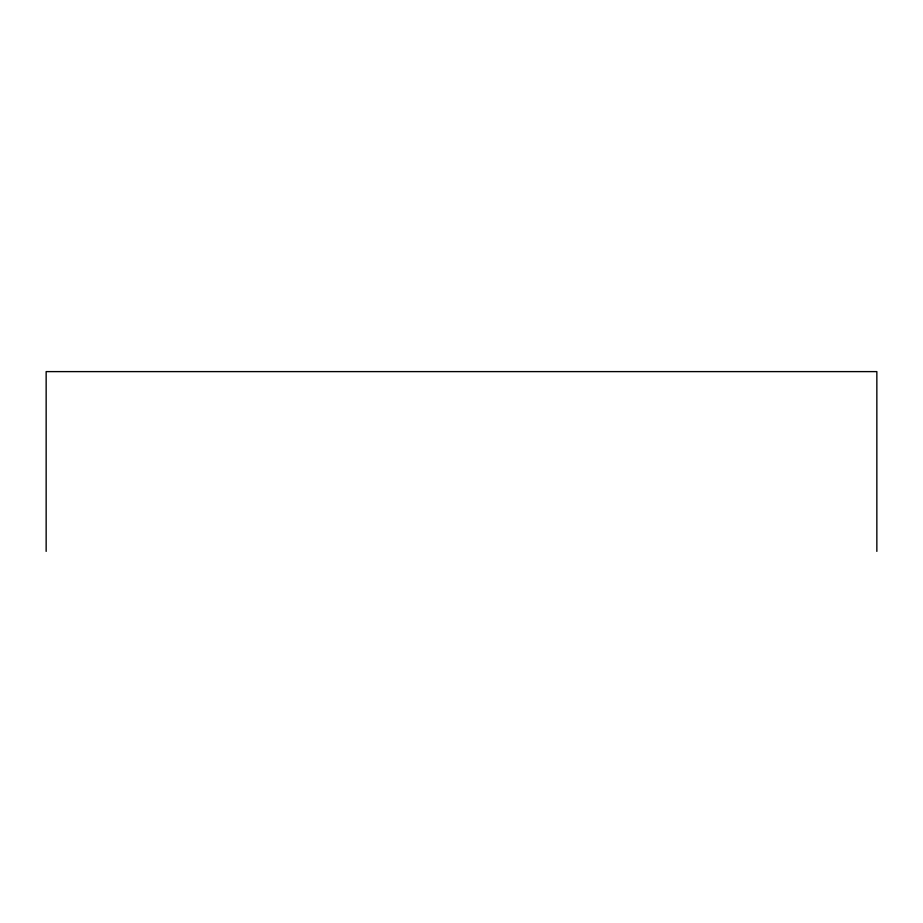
<?xml version="1.0" encoding="UTF-8"?>
<svg xmlns="http://www.w3.org/2000/svg" width="923" height="923" viewBox="0 0 923 923"><rect width="100%" height="100%" fill="white"/><g stroke="black" fill="none" stroke-linecap="round" stroke-linejoin="round"><path stroke-width="1.38" d="M876.85 551.389L876.85 371.611L46.15 371.611L46.15 551.389"/></g></svg>
